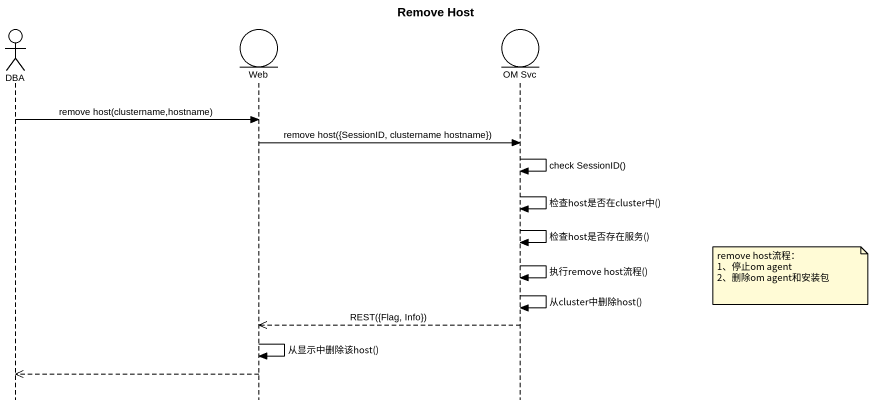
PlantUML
@startuml
title Remove Host
hide footbox
actor DBA
entity Web
entity "OM Svc" as OM_Svc

DBA -> Web : remove host(clustername,hostname)
Web -> OM_Svc : remove host({SessionID, clustername hostname})
OM_Svc -> OM_Svc : check SessionID()
OM_Svc -> OM_Svc : 检查host是否在cluster中()
OM_Svc -> OM_Svc : 检查host是否存在服务()
OM_Svc -> OM_Svc : 执行remove host流程()
note right of OM_Svc
  remove host流程：
  1、停止om agent
  2、删除om agent和安装包
end note
OM_Svc -> OM_Svc : 从cluster中删除host()
OM_Svc -->> Web : REST({Flag, Info})
Web -> Web : 从显示中删除该host()
Web -->> DBA
@enduml
